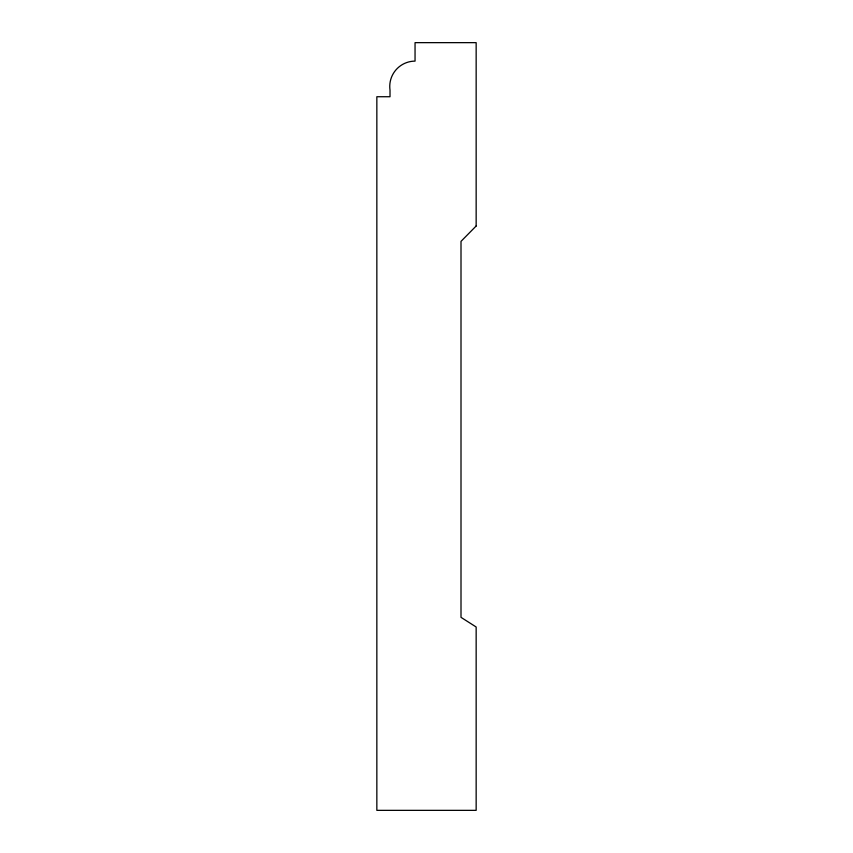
<?xml version="1.0" encoding="UTF-8"?>
<svg xmlns="http://www.w3.org/2000/svg" width="853" height="853" viewBox="0 0 853 853"><rect width="100%" height="100%" fill="white"/><g stroke="black" fill="none" stroke-linecap="round" stroke-linejoin="round"><path stroke-width="1.28" d="M476.155 226.002L461.004 241.367L461.004 617.348L476.155 626.998L476.155 810.35L376.845 810.35L376.845 96.73L390.013 96.73L390.013 90.141A25.387 25.387 0 0 1 415.048 61.117L415.048 42.65L476.155 42.65L476.155 226.002"/></g></svg>
